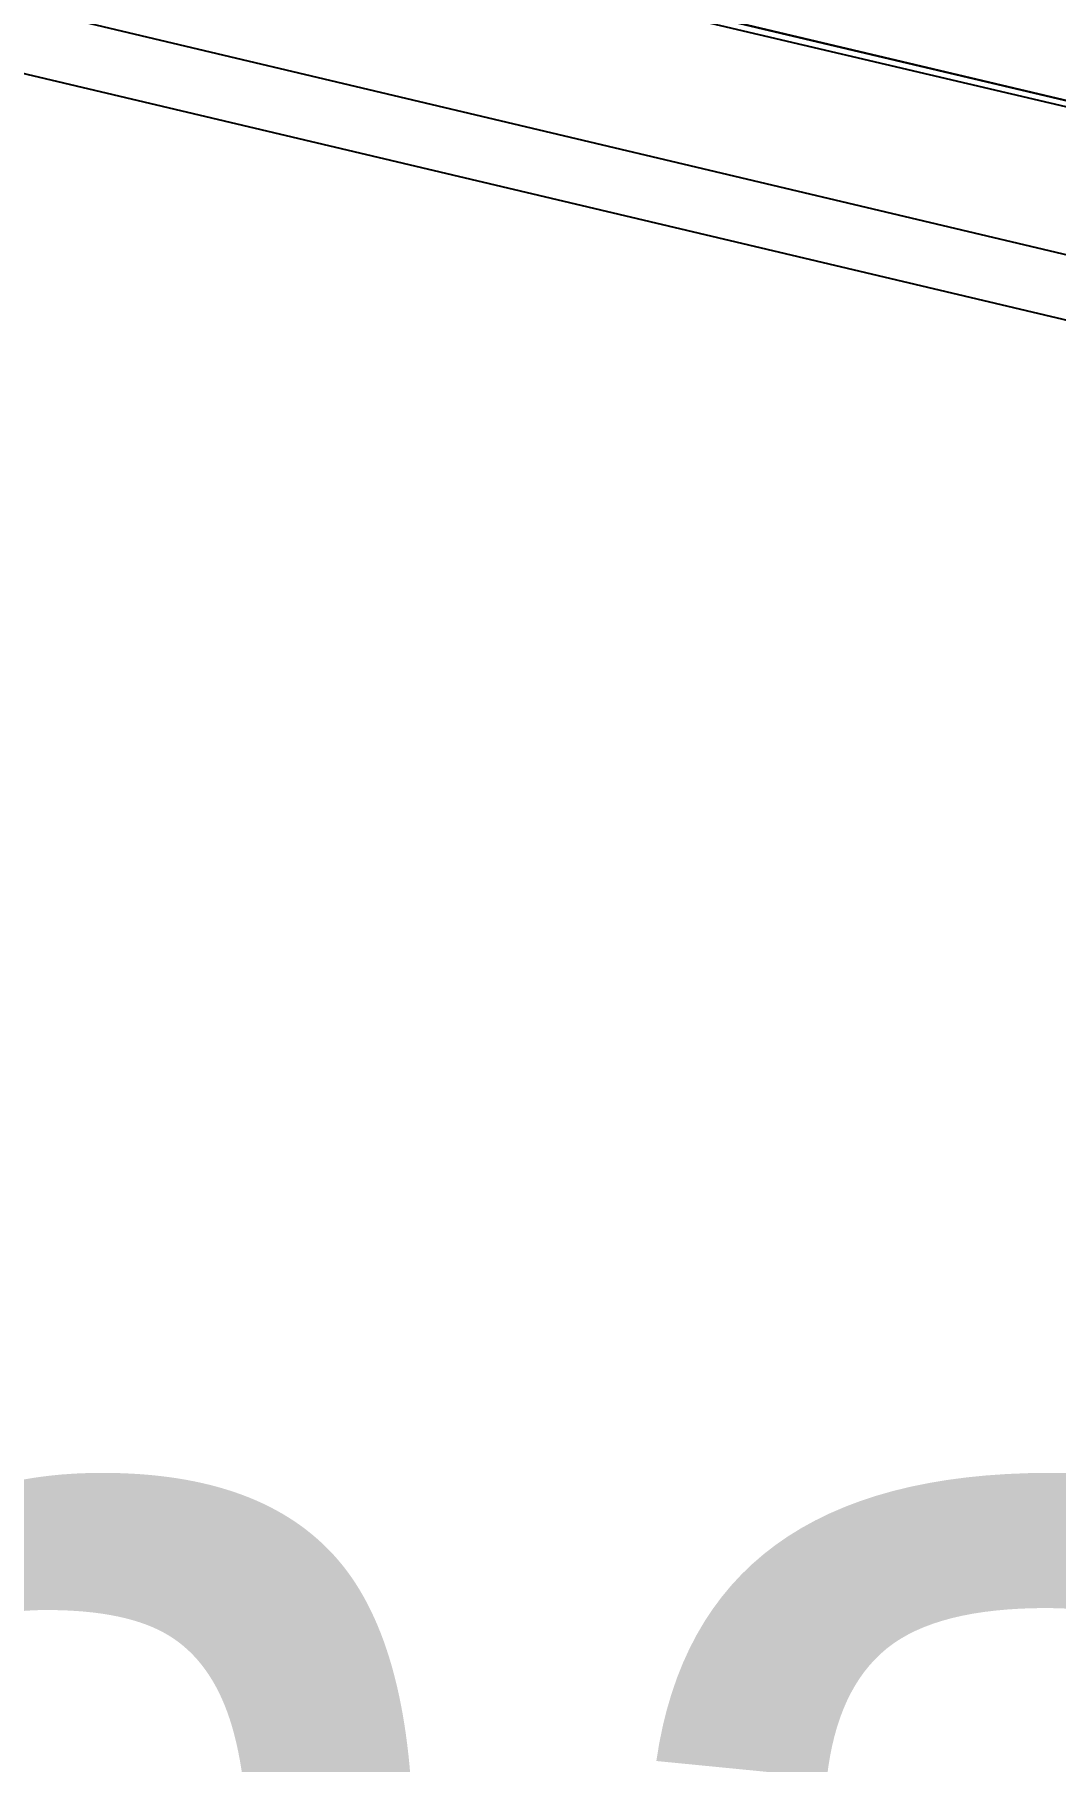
# Model space of a CAD drawing. Header units: feet. Extents: x -84 to 198, y -22 to 181.
# Drawn here: x 106.774 to 107.656, y 39.249 to 40.74 of the extents above; entities that cross this region are included whole.
import ezdxf
from ezdxf.enums import TextEntityAlignment as Align

# ---------------------------------------------------------------- set-up
doc = ezdxf.new("R2010")
doc.units = ezdxf.units.FT
for name, color, linetype in [('A-AREA-UNIDAD', 30, 'CONTINUOUS'), ('A-LINEA', 7, 'CONTINUOUS'), ('A-MURO-CONCRETO', 8, 'CONTINUOUS'), ('A-NOMBRE-ESPACIO', 2, 'CONTINUOUS')]:
    doc.layers.add(name, color=color, linetype=linetype)

msp = doc.modelspace()

# ---------------------------------------------------------------- linework, layer by layer
at = {"layer": 'A-AREA-UNIDAD'}
msp.add_lwpolyline([(119.008, 38.0089), (105.632, 41.1556), (105.36, 41.3689), (105.52, 41.9556), (104.56, 41.9556), (97.952, 43.5556), (97.952, 44.0356), (97.792, 43.2356), (97.568, 43.0756), (90.272, 44.8), (90, 45.0133), (90.16, 45.8844), (81.44, 48), (80.88, 48), (79.84, 43.8044), (78.8, 43.8044), (75.552, 44.5689), (75.44, 44.9244), (74.528, 41.2089), (73.312, 41.2444), (67.872, 42.56)], dxfattribs=at)
at = {"layer": 'A-LINEA'}
for p, q in [((108.28, 40.4044), (80.8133, 46.8978)), ((108.2667, 40.3511), (80.8533, 46.8311))]:
    msp.add_line(p, q, dxfattribs=at)
msp.add_lwpolyline([(106.04, 44.1511), (105.3467, 41.2311), (119.16, 37.9644), (119.84, 40.8844), (106.04, 44.1511)], dxfattribs=at)
at = {"layer": 'A-MURO-CONCRETO'}
msp.add_lwpolyline([(106.8133, 40.8844), (119.84, 40.8844), (119.16, 37.9644), (106.8133, 40.8844), (106.8133, 40.8844)], dxfattribs=at)

# ---------------------------------------------------------------- texts
at = {"layer": 'A-NOMBRE-ESPACIO'}
msp.add_text('Cocina', height=1.2, dxfattribs=at).set_placement((105.6, 38.56), align=Align.CENTER)

doc.saveas('drawing.dxf')
